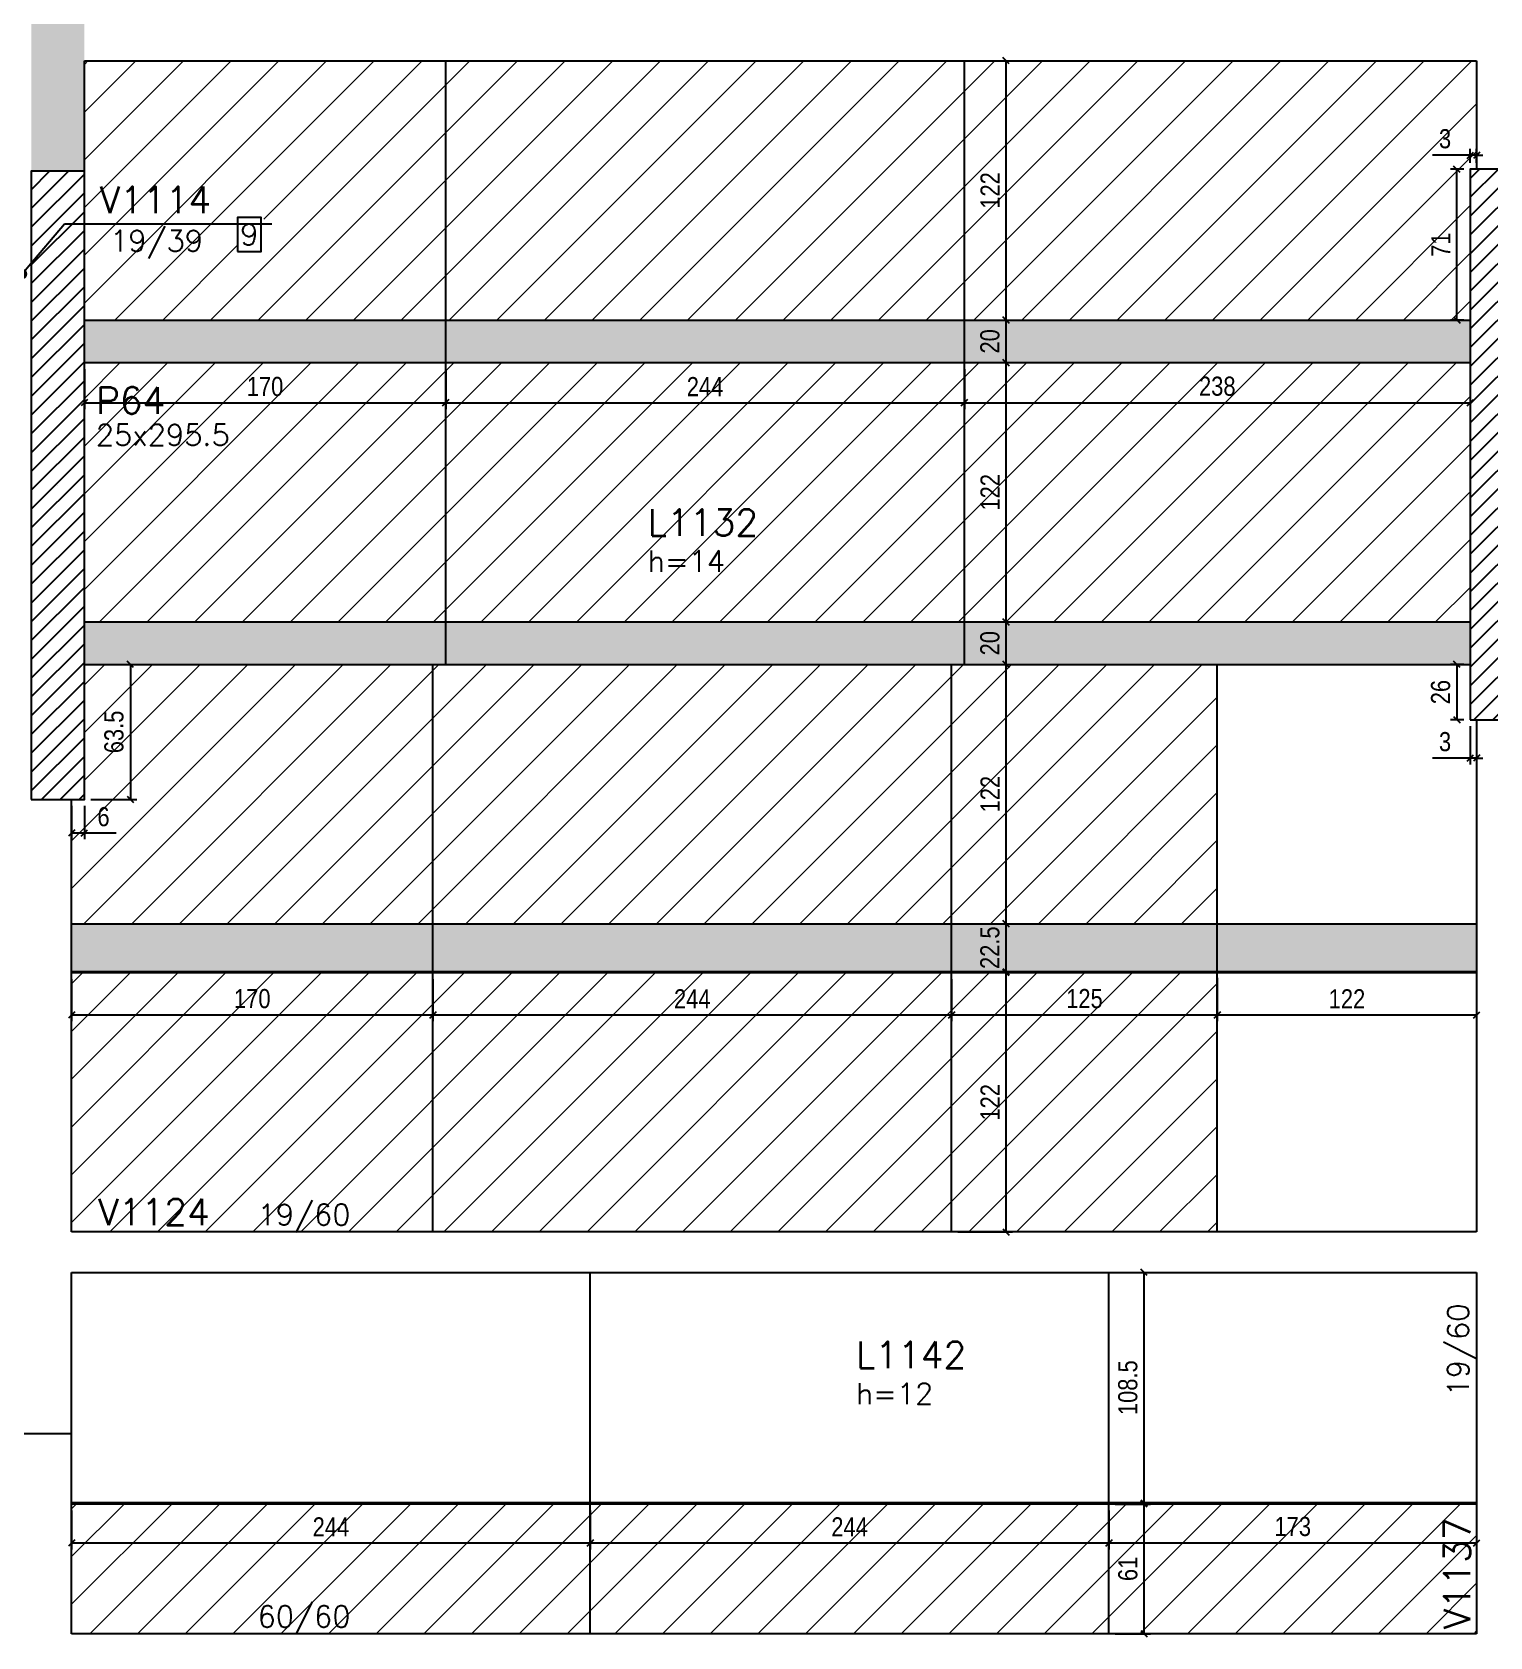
# Model space of a CAD drawing. Extents: x 1860 to 8661, y -614 to 3008.
# Drawn here: x 2708 to 3394, y 370 to 1125 of the extents above; entities that cross this region are included whole.
import ezdxf
from ezdxf import colors
from ezdxf.entities.mleader import LeaderData, LeaderLine
from ezdxf.enums import TextEntityAlignment as Align
from ezdxf.math import Vec2, Vec3

# ---------------------------------------------------------------- set-up
doc = ezdxf.new("R2010")
doc.units = 0
for name, color, linetype in [('242', 12, 'Continuous'), ('COTA', 241, 'Continuous'), ('F-AUX-RED', 1, 'Continuous'), ('F-LAJES-DIM', 2, 'Continuous'), ('F-LAJES-NOME', 4, 'Continuous'), ('F-PILARES-DIM', 172, 'Continuous'), ('F-PILARES-HACH', 174, 'Continuous'), ('F-PILARES-NOME', 170, 'Continuous'), ('F-PILARES-S', 170, 'Continuous'), ('F-VIGAS', 3, 'Continuous'), ('F-VIGAS-DIM', 2, 'Continuous'), ('F-VIGAS-NOME', 4, 'Continuous'), ('Painéis', 200, 'Continuous')]:
    doc.layers.add(name, color=color, linetype=linetype)
doc.layers.add('F-DESNIVEL-2', color=7, linetype='Continuous', true_color=0xffd1e8)
doc.layers.add('Hachura', color=251, linetype='Continuous', lineweight=9)
doc.styles.add('COTA TECNICA-50', font='techl___.ttf', dxfattribs={"height": 9})
doc.styles.add('MCP', font='romans.shx')
doc.styles.get("Standard").update_dxf_attribs({"font": 'arial.ttf'})
doc.dimstyles.new('COTA PAINEL-50', dxfattribs={"dimtxt": 9, "dimasz": 3, "dimexe": 3, "dimexo": 3, "dimgap": 3, "dimtad": 1, "dimdec": 1, "dimzin": 12, "dimdsep": 46, "dimtxsty": 'COTA TECNICA-50', "dimblk1": 'OBLIQUE', "dimblk2": 'OBLIQUE', "dimsah": 1, "dimcen": 0.9, "dimclrd": 4, "dimclre": 4, "dimclrt": 240, "dimadec": 1, "dimazin": 3, "dimtfac": 1, "dimtdec": 1, "dimtmove": 0, "dimatfit": 3, "dimfxl": 1, "dimtolj": 1, "dimtzin": 12, "dimarcsym": 0})
pattern_1 = [(45, (3946.89, 636.7516), (-4.419417, 4.419417), [])]
pattern_2 = [(45, (0, 127.807), (-11.22532, 11.22532), [])]

# ---------------------------------------------------------------- blocks, each defined once
blk = doc.blocks.new('*U14')
at = {"layer": 'F-VIGAS-DIM', "color": 1}
blk.add_lwpolyline([(0, 0), (11, 0), (11, 16), (0, 16)], close=True, dxfattribs=at)
at = {"layer": 'F-VIGAS-DIM', "style": 'MCP'}
blk.add_attdef('DIM', text='', height=10, dxfattribs=at).set_placement((5.5, 8), align=Align.MIDDLE_CENTER)
blk = doc.blocks.new('_Dot')
at = {"color": 0, "linetype": 'ByBlock', "lineweight": -2}
blk.add_line((-0.5, 0), (-1, 0), dxfattribs=at)
at = {"color": 0, "linetype": 'ByBlock', "const_width": 0.5}
blk.add_lwpolyline([(-0.25, 0, 1), (0.25, 0, 1)], format="xyb", close=True, dxfattribs=at)
blk = doc.blocks.new('_Oblique')
at = {"color": 0, "linetype": 'ByBlock', "lineweight": -2}
blk.add_line((-0.5, -0.5), (0.5, 0.5), dxfattribs=at)
blk = doc.blocks.new('*D729')
at = {"layer": 'COTA', "color": 4, "lineweight": -2, "transparency": 16777216}
for p, q in [((2726.89, 679.25), (2726.89, 659.4)), ((2896.89, 679.25), (2896.89, 659.4)), ((2726.89, 662.4), (2896.89, 662.4))]:
    blk.add_line(p, q, dxfattribs=at)
at = {"layer": 'Defpoints', "color": 0, "transparency": 16777216}
for p in [(2726.89, 682.25), (2896.89, 682.25), (2896.89, 662.4)]:
    blk.add_point(p, dxfattribs=at)
at = {"layer": 'COTA', "color": 4, "lineweight": -2, "transparency": 16777216, "xscale": 3, "yscale": 3, "zscale": 3, "rotation": 180}
blk.add_blockref('_Oblique', (2726.89, 662.4), dxfattribs=at)
at = {"layer": 'COTA', "color": 4, "lineweight": -2, "transparency": 16777216, "xscale": 3, "yscale": 3, "zscale": 3}
blk.add_blockref('_Oblique', (2896.89, 662.4), dxfattribs=at)
at = {"layer": 'COTA', "color": 240, "transparency": 16777216, "insert": (2811.89, 669.99), "char_height": 9, "attachment_point": 5, "style": 'COTA TECNICA-50'}
blk.add_mtext('\\A1;170', dxfattribs=at)
blk = doc.blocks.new('*D730')
at = {"layer": 'COTA', "color": 4, "lineweight": -2, "transparency": 16777216}
for p, q in [((2896.89, 679.25), (2896.89, 659.4)), ((3140.89, 679.25), (3140.89, 659.4)), ((2896.89, 662.4), (3140.89, 662.4))]:
    blk.add_line(p, q, dxfattribs=at)
at = {"layer": 'Defpoints', "color": 0, "transparency": 16777216}
for p in [(2896.89, 682.25), (3140.89, 682.25), (3140.89, 662.4)]:
    blk.add_point(p, dxfattribs=at)
at = {"layer": 'COTA', "color": 4, "lineweight": -2, "transparency": 16777216, "xscale": 3, "yscale": 3, "zscale": 3, "rotation": 180}
blk.add_blockref('_Oblique', (2896.89, 662.4), dxfattribs=at)
at = {"layer": 'COTA', "color": 4, "lineweight": -2, "transparency": 16777216, "xscale": 3, "yscale": 3, "zscale": 3}
blk.add_blockref('_Oblique', (3140.89, 662.4), dxfattribs=at)
at = {"layer": 'COTA', "color": 240, "transparency": 16777216, "insert": (3018.89, 669.97), "char_height": 9, "attachment_point": 5, "style": 'COTA TECNICA-50'}
blk.add_mtext('\\A1;244', dxfattribs=at)
blk = doc.blocks.new('*D731')
at = {"layer": 'COTA', "color": 4, "lineweight": -2, "transparency": 16777216}
for p, q in [((3265.89, 679.75), (3265.89, 659.4)), ((3140.89, 679.25), (3140.89, 659.4)), ((3140.89, 662.4), (3265.89, 662.4))]:
    blk.add_line(p, q, dxfattribs=at)
at = {"layer": 'Defpoints', "color": 0, "transparency": 16777216}
for p in [(3140.89, 682.25), (3265.89, 682.75), (3265.89, 662.4)]:
    blk.add_point(p, dxfattribs=at)
at = {"layer": 'COTA', "color": 4, "lineweight": -2, "transparency": 16777216, "xscale": 3, "yscale": 3, "zscale": 3, "rotation": 180}
blk.add_blockref('_Oblique', (3140.89, 662.4), dxfattribs=at)
at = {"layer": 'COTA', "color": 4, "lineweight": -2, "transparency": 16777216, "xscale": 3, "yscale": 3, "zscale": 3}
blk.add_blockref('_Oblique', (3265.89, 662.4), dxfattribs=at)
at = {"layer": 'COTA', "color": 240, "transparency": 16777216, "insert": (3203.39, 670), "char_height": 9, "attachment_point": 5, "style": 'COTA TECNICA-50'}
blk.add_mtext('\\A1;125', dxfattribs=at)
blk = doc.blocks.new('*D732')
at = {"layer": 'COTA', "color": 4, "lineweight": -2, "transparency": 16777216}
for p, q in [((2732.89, 966.25), (2732.89, 947.39)), ((2902.89, 966.25), (2902.89, 947.39)), ((2732.89, 950.39), (2902.89, 950.39))]:
    blk.add_line(p, q, dxfattribs=at)
at = {"layer": 'Defpoints', "color": 0, "transparency": 16777216}
for p in [(2732.89, 969.25), (2902.89, 969.25), (2902.89, 950.39)]:
    blk.add_point(p, dxfattribs=at)
at = {"layer": 'COTA', "color": 4, "lineweight": -2, "transparency": 16777216, "xscale": 3, "yscale": 3, "zscale": 3, "rotation": 180}
blk.add_blockref('_Oblique', (2732.89, 950.39), dxfattribs=at)
at = {"layer": 'COTA', "color": 4, "lineweight": -2, "transparency": 16777216, "xscale": 3, "yscale": 3, "zscale": 3}
blk.add_blockref('_Oblique', (2902.89, 950.39), dxfattribs=at)
at = {"layer": 'COTA', "color": 240, "transparency": 16777216, "insert": (2817.89, 957.98), "char_height": 9, "attachment_point": 5, "style": 'COTA TECNICA-50'}
blk.add_mtext('\\A1;170', dxfattribs=at)
blk = doc.blocks.new('*D733')
at = {"layer": 'COTA', "color": 4, "lineweight": -2, "transparency": 16777216}
for p, q in [((2902.89, 966.25), (2902.89, 947.39)), ((3146.89, 966.25), (3146.89, 947.39)), ((2902.89, 950.39), (3146.89, 950.39))]:
    blk.add_line(p, q, dxfattribs=at)
at = {"layer": 'Defpoints', "color": 0, "transparency": 16777216}
for p in [(2902.89, 969.25), (3146.89, 969.25), (3146.89, 950.39)]:
    blk.add_point(p, dxfattribs=at)
at = {"layer": 'COTA', "color": 4, "lineweight": -2, "transparency": 16777216, "xscale": 3, "yscale": 3, "zscale": 3, "rotation": 180}
blk.add_blockref('_Oblique', (2902.89, 950.39), dxfattribs=at)
at = {"layer": 'COTA', "color": 4, "lineweight": -2, "transparency": 16777216, "xscale": 3, "yscale": 3, "zscale": 3}
blk.add_blockref('_Oblique', (3146.89, 950.39), dxfattribs=at)
at = {"layer": 'COTA', "color": 240, "transparency": 16777216, "insert": (3024.89, 957.96), "char_height": 9, "attachment_point": 5, "style": 'COTA TECNICA-50'}
blk.add_mtext('\\A1;244', dxfattribs=at)
blk = doc.blocks.new('*D734')
at = {"layer": 'COTA', "color": 4, "lineweight": -2, "transparency": 16777216}
for p, q in [((3146.89, 966.25), (3146.89, 947.39)), ((3384.89, 966.25), (3384.89, 947.39)), ((3146.89, 950.39), (3384.89, 950.39))]:
    blk.add_line(p, q, dxfattribs=at)
at = {"layer": 'Defpoints', "color": 0, "transparency": 16777216}
for p in [(3146.89, 969.25), (3384.89, 969.25), (3384.89, 950.39)]:
    blk.add_point(p, dxfattribs=at)
at = {"layer": 'COTA', "color": 4, "lineweight": -2, "transparency": 16777216, "xscale": 3, "yscale": 3, "zscale": 3, "rotation": 180}
blk.add_blockref('_Oblique', (3146.89, 950.39), dxfattribs=at)
at = {"layer": 'COTA', "color": 4, "lineweight": -2, "transparency": 16777216, "xscale": 3, "yscale": 3, "zscale": 3}
blk.add_blockref('_Oblique', (3384.89, 950.39), dxfattribs=at)
at = {"layer": 'COTA', "color": 240, "transparency": 16777216, "insert": (3265.89, 958.11), "char_height": 9, "attachment_point": 5, "style": 'COTA TECNICA-50'}
blk.add_mtext('\\A1;238', dxfattribs=at)
blk = doc.blocks.new('*D735')
at = {"layer": 'COTA', "color": 4, "lineweight": -2, "transparency": 16777216}
for p, q in [((3143.89, 682.25), (3169.53, 682.25)), ((3166.53, 560.25), (3166.53, 682.25)), ((3143.89, 560.25), (3169.53, 560.25))]:
    blk.add_line(p, q, dxfattribs=at)
at = {"layer": 'Defpoints', "color": 0, "transparency": 16777216}
for p in [(3140.89, 682.25), (3166.53, 682.25), (3140.89, 560.25)]:
    blk.add_point(p, dxfattribs=at)
at = {"layer": 'COTA', "color": 4, "lineweight": -2, "transparency": 16777216, "xscale": 3, "yscale": 3, "zscale": 3}
for p, rotation in [((3166.53, 682.25), 90), ((3166.53, 560.25), 270)]:
    blk.add_blockref('_Oblique', p, dxfattribs=dict(at, rotation=rotation))
at = {"layer": 'COTA', "color": 240, "transparency": 16777216, "insert": (3158.98, 621.25), "char_height": 9, "attachment_point": 5, "rotation": 90, "style": 'COTA TECNICA-50'}
blk.add_mtext('\\A1;122', dxfattribs=at)
blk = doc.blocks.new('*D721')
at = {"layer": 'COTA', "color": 4, "lineweight": -2, "transparency": 16777216}
for p, q in [((3143.89, 705.25), (3169.53, 705.25)), ((3166.53, 682.75), (3166.53, 705.25)), ((3143.89, 682.75), (3169.53, 682.75))]:
    blk.add_line(p, q, dxfattribs=at)
at = {"layer": 'Defpoints', "color": 0, "transparency": 16777216}
for p in [(3140.89, 705.25), (3166.53, 705.25), (3140.89, 682.75)]:
    blk.add_point(p, dxfattribs=at)
at = {"layer": 'COTA', "color": 4, "lineweight": -2, "transparency": 16777216, "xscale": 3, "yscale": 3, "zscale": 3}
for p, rotation in [((3166.53, 705.25), 90), ((3166.53, 682.75), 270)]:
    blk.add_blockref('_Oblique', p, dxfattribs=dict(at, rotation=rotation))
at = {"layer": 'COTA', "color": 240, "transparency": 16777216, "insert": (3158.93, 694), "char_height": 9, "attachment_point": 5, "rotation": 90, "style": 'COTA TECNICA-50'}
blk.add_mtext('\\A1;22.5', dxfattribs=at)
blk = doc.blocks.new('*D736')
at = {"layer": 'COTA', "color": 4, "lineweight": -2, "transparency": 16777216}
for p, q in [((3143.89, 827.25), (3169.53, 827.25)), ((3166.53, 705.25), (3166.53, 827.25)), ((3143.89, 705.25), (3169.53, 705.25))]:
    blk.add_line(p, q, dxfattribs=at)
at = {"layer": 'Defpoints', "color": 0, "transparency": 16777216}
for p in [(3140.89, 827.25), (3166.53, 827.25), (3140.89, 705.25)]:
    blk.add_point(p, dxfattribs=at)
at = {"layer": 'COTA', "color": 4, "lineweight": -2, "transparency": 16777216, "xscale": 3, "yscale": 3, "zscale": 3}
for p, rotation in [((3166.53, 827.25), 90), ((3166.53, 705.25), 270)]:
    blk.add_blockref('_Oblique', p, dxfattribs=dict(at, rotation=rotation))
at = {"layer": 'COTA', "color": 240, "transparency": 16777216, "insert": (3158.98, 766.25), "char_height": 9, "attachment_point": 5, "rotation": 90, "style": 'COTA TECNICA-50'}
blk.add_mtext('\\A1;122', dxfattribs=at)
blk = doc.blocks.new('*D717')
at = {"layer": 'COTA', "color": 4, "lineweight": -2, "transparency": 16777216}
for p, q in [((3149.89, 847.25), (3169.53, 847.25)), ((3166.53, 827.25), (3166.53, 847.25)), ((3149.89, 827.25), (3169.53, 827.25))]:
    blk.add_line(p, q, dxfattribs=at)
at = {"layer": 'Defpoints', "color": 0, "transparency": 16777216}
for p in [(3146.89, 847.25), (3166.53, 847.25), (3146.89, 827.25)]:
    blk.add_point(p, dxfattribs=at)
at = {"layer": 'COTA', "color": 4, "lineweight": -2, "transparency": 16777216, "xscale": 3, "yscale": 3, "zscale": 3}
for p, rotation in [((3166.53, 847.25), 90), ((3166.53, 827.25), 270)]:
    blk.add_blockref('_Oblique', p, dxfattribs=dict(at, rotation=rotation))
at = {"layer": 'COTA', "color": 240, "transparency": 16777216, "insert": (3158.94, 837.25), "char_height": 9, "attachment_point": 5, "rotation": 90, "style": 'COTA TECNICA-50'}
blk.add_mtext('\\A1;20', dxfattribs=at)
blk = doc.blocks.new('*D718')
at = {"layer": 'COTA', "color": 4, "lineweight": -2, "transparency": 16777216}
for p, q in [((3166.53, 847.25), (3166.53, 969.25)), ((3149.89, 847.25), (3169.53, 847.25))]:
    blk.add_line(p, q, dxfattribs=at)
at = {"layer": 'Defpoints', "color": 0, "transparency": 16777216}
for p in [(3166.53, 969.25), (3166.53, 969.25), (3146.89, 847.25)]:
    blk.add_point(p, dxfattribs=at)
at = {"layer": 'COTA', "color": 4, "lineweight": -2, "transparency": 16777216, "xscale": 3, "yscale": 3, "zscale": 3}
for p, rotation in [((3166.53, 969.25), 90), ((3166.53, 847.25), 270)]:
    blk.add_blockref('_Oblique', p, dxfattribs=dict(at, rotation=rotation))
at = {"layer": 'COTA', "color": 240, "transparency": 16777216, "insert": (3158.98, 908.25), "char_height": 9, "attachment_point": 5, "rotation": 90, "style": 'COTA TECNICA-50'}
blk.add_mtext('\\A1;122', dxfattribs=at)
blk = doc.blocks.new('*D719')
at = {"layer": 'COTA', "color": 4, "lineweight": -2, "transparency": 16777216}
blk.add_line((3166.53, 969.25), (3166.53, 989.25), dxfattribs=at)
at = {"layer": 'Defpoints', "color": 0, "transparency": 16777216}
for p in [(3166.53, 989.25), (3166.53, 989.25), (3166.53, 969.25)]:
    blk.add_point(p, dxfattribs=at)
at = {"layer": 'COTA', "color": 4, "lineweight": -2, "transparency": 16777216, "xscale": 3, "yscale": 3, "zscale": 3}
for p, rotation in [((3166.53, 989.25), 90), ((3166.53, 969.25), 270)]:
    blk.add_blockref('_Oblique', p, dxfattribs=dict(at, rotation=rotation))
at = {"layer": 'COTA', "color": 240, "transparency": 16777216, "insert": (3158.94, 979.25), "char_height": 9, "attachment_point": 5, "rotation": 90, "style": 'COTA TECNICA-50'}
blk.add_mtext('\\A1;20', dxfattribs=at)
blk = doc.blocks.new('*D720')
at = {"layer": 'COTA', "color": 4, "lineweight": -2, "transparency": 16777216}
for p, q in [((3161.94, 1111.25), (3169.53, 1111.25)), ((3166.53, 989.25), (3166.53, 1111.25))]:
    blk.add_line(p, q, dxfattribs=at)
at = {"layer": 'Defpoints', "color": 0, "transparency": 16777216}
for p in [(3158.94, 1111.25), (3166.53, 1111.25), (3166.53, 989.25)]:
    blk.add_point(p, dxfattribs=at)
at = {"layer": 'COTA', "color": 4, "lineweight": -2, "transparency": 16777216, "xscale": 3, "yscale": 3, "zscale": 3}
for p, rotation in [((3166.53, 1111.25), 90), ((3166.53, 989.25), 270)]:
    blk.add_blockref('_Oblique', p, dxfattribs=dict(at, rotation=rotation))
at = {"layer": 'COTA', "color": 240, "transparency": 16777216, "insert": (3158.98, 1050.25), "char_height": 9, "attachment_point": 5, "rotation": 90, "style": 'COTA TECNICA-50'}
blk.add_mtext('\\A1;122', dxfattribs=at)
blk = doc.blocks.new('*D752')
at = {"layer": 'COTA', "color": 4, "lineweight": -2, "transparency": 16777216}
for p, q in [((3381.89, 1060.25), (3375.58, 1060.25)), ((3378.58, 989.25), (3378.58, 1060.25)), ((3381.89, 989.25), (3375.58, 989.25))]:
    blk.add_line(p, q, dxfattribs=at)
at = {"layer": 'Defpoints', "color": 0, "transparency": 16777216}
for p in [(3378.58, 1060.25), (3384.89, 1060.25), (3384.89, 989.25)]:
    blk.add_point(p, dxfattribs=at)
at = {"layer": 'COTA', "color": 4, "lineweight": -2, "transparency": 16777216, "xscale": 3, "yscale": 3, "zscale": 3}
for p, rotation in [((3378.58, 1060.25), 90), ((3378.58, 989.25), 270)]:
    blk.add_blockref('_Oblique', p, dxfattribs=dict(at, rotation=rotation))
at = {"layer": 'COTA', "color": 240, "transparency": 16777216, "insert": (3371.01, 1024.75), "char_height": 9, "attachment_point": 5, "rotation": 90, "style": 'COTA TECNICA-50'}
blk.add_mtext('\\A1;71', dxfattribs=at)
blk = doc.blocks.new('*D753')
at = {"layer": 'COTA', "color": 4, "lineweight": -2, "transparency": 16777216}
for p, q in [((3384.89, 1066.83), (3367.19, 1066.83)), ((3384.89, 1063.25), (3384.89, 1069.83)), ((3387.89, 1066.83), (3384.89, 1066.83)), ((3387.89, 1063.25), (3387.89, 1069.83)), ((3387.89, 1066.83), (3390.89, 1066.83))]:
    blk.add_line(p, q, dxfattribs=at)
at = {"layer": 'Defpoints', "color": 0, "transparency": 16777216}
for p in [(3384.89, 1066.83), (3384.89, 1060.25), (3387.89, 1060.25)]:
    blk.add_point(p, dxfattribs=at)
at = {"layer": 'COTA', "color": 4, "lineweight": -2, "transparency": 16777216, "xscale": 3, "yscale": 3, "zscale": 3}
blk.add_blockref('_Oblique', (3384.89, 1066.83), dxfattribs=at)
at = {"layer": 'COTA', "color": 4, "lineweight": -2, "transparency": 16777216, "xscale": 3, "yscale": 3, "zscale": 3, "rotation": 180}
blk.add_blockref('_Oblique', (3387.89, 1066.83), dxfattribs=at)
at = {"layer": 'COTA', "color": 240, "transparency": 16777216, "insert": (3373.04, 1074.53), "char_height": 9, "attachment_point": 5, "style": 'COTA TECNICA-50'}
blk.add_mtext('\\A1;3', dxfattribs=at)
blk = doc.blocks.new('*D754')
at = {"layer": 'COTA', "color": 4, "lineweight": -2, "transparency": 16777216}
for p, q in [((3381.89, 827.25), (3375.58, 827.25)), ((3378.58, 827.25), (3378.58, 801.25)), ((3381.89, 801.25), (3375.58, 801.25))]:
    blk.add_line(p, q, dxfattribs=at)
at = {"layer": 'Defpoints', "color": 0, "transparency": 16777216}
for p in [(3384.89, 827.25), (3378.58, 801.25), (3384.89, 801.25)]:
    blk.add_point(p, dxfattribs=at)
at = {"layer": 'COTA', "color": 4, "lineweight": -2, "transparency": 16777216, "xscale": 3, "yscale": 3, "zscale": 3}
for p, rotation in [((3378.58, 827.25), 90), ((3378.58, 801.25), 270)]:
    blk.add_blockref('_Oblique', p, dxfattribs=dict(at, rotation=rotation))
at = {"layer": 'COTA', "color": 240, "transparency": 16777216, "insert": (3370.98, 814.25), "char_height": 9, "attachment_point": 5, "rotation": 90, "style": 'COTA TECNICA-50'}
blk.add_mtext('\\A1;26', dxfattribs=at)
blk = doc.blocks.new('*D755')
at = {"layer": 'COTA', "color": 4, "lineweight": -2, "transparency": 16777216}
for p, q in [((3384.89, 798.25), (3384.89, 780.18)), ((3387.89, 798.25), (3387.89, 780.18)), ((3384.89, 783.18), (3367.19, 783.18)), ((3387.89, 783.18), (3384.89, 783.18)), ((3387.89, 783.18), (3390.89, 783.18))]:
    blk.add_line(p, q, dxfattribs=at)
at = {"layer": 'Defpoints', "color": 0, "transparency": 16777216}
for p in [(3384.89, 801.25), (3387.89, 801.25), (3384.89, 783.18)]:
    blk.add_point(p, dxfattribs=at)
at = {"layer": 'COTA', "color": 4, "lineweight": -2, "transparency": 16777216, "xscale": 3, "yscale": 3, "zscale": 3}
blk.add_blockref('_Oblique', (3384.89, 783.18), dxfattribs=at)
at = {"layer": 'COTA', "color": 4, "lineweight": -2, "transparency": 16777216, "xscale": 3, "yscale": 3, "zscale": 3, "rotation": 180}
blk.add_blockref('_Oblique', (3387.89, 783.18), dxfattribs=at)
at = {"layer": 'COTA', "color": 240, "transparency": 16777216, "insert": (3373.04, 790.88), "char_height": 9, "attachment_point": 5, "style": 'COTA TECNICA-50'}
blk.add_mtext('\\A1;3', dxfattribs=at)
blk = doc.blocks.new('*D756')
at = {"layer": 'COTA', "color": 4, "lineweight": -2, "transparency": 16777216}
for p, q in [((3265.89, 679.25), (3265.89, 659.4)), ((3387.89, 679.25), (3387.89, 659.4)), ((3265.89, 662.4), (3387.89, 662.4))]:
    blk.add_line(p, q, dxfattribs=at)
at = {"layer": 'Defpoints', "color": 0, "transparency": 16777216}
for p in [(3265.89, 682.25), (3387.89, 682.25), (3387.89, 662.4)]:
    blk.add_point(p, dxfattribs=at)
at = {"layer": 'COTA', "color": 4, "lineweight": -2, "transparency": 16777216, "xscale": 3, "yscale": 3, "zscale": 3, "rotation": 180}
blk.add_blockref('_Oblique', (3265.89, 662.4), dxfattribs=at)
at = {"layer": 'COTA', "color": 4, "lineweight": -2, "transparency": 16777216, "xscale": 3, "yscale": 3, "zscale": 3}
blk.add_blockref('_Oblique', (3387.89, 662.4), dxfattribs=at)
at = {"layer": 'COTA', "color": 240, "transparency": 16777216, "insert": (3326.89, 669.95), "char_height": 9, "attachment_point": 5, "style": 'COTA TECNICA-50'}
blk.add_mtext('\\A1;122', dxfattribs=at)
blk = doc.blocks.new('*D757')
at = {"layer": 'COTA', "color": 4, "lineweight": -2, "transparency": 16777216}
for p, q in [((2735.89, 827.25), (2757.55, 827.25)), ((2754.55, 827.25), (2754.55, 763.75)), ((2735.89, 763.75), (2757.55, 763.75))]:
    blk.add_line(p, q, dxfattribs=at)
at = {"layer": 'Defpoints', "color": 0, "transparency": 16777216}
for p in [(2732.89, 827.25), (2732.89, 763.75), (2754.55, 763.75)]:
    blk.add_point(p, dxfattribs=at)
at = {"layer": 'COTA', "color": 4, "lineweight": -2, "transparency": 16777216, "xscale": 3, "yscale": 3, "zscale": 3}
for p, rotation in [((2754.55, 827.25), 90), ((2754.55, 763.75), 270)]:
    blk.add_blockref('_Oblique', p, dxfattribs=dict(at, rotation=rotation))
at = {"layer": 'COTA', "color": 240, "transparency": 16777216, "insert": (2746.85, 795.5), "char_height": 9, "attachment_point": 5, "rotation": 90, "style": 'COTA TECNICA-50'}
blk.add_mtext('\\A1;63.5', dxfattribs=at)
blk = doc.blocks.new('*D758')
at = {"layer": 'COTA', "color": 4, "lineweight": -2, "transparency": 16777216}
for p, q in [((2726.89, 760.75), (2726.89, 744.99)), ((2732.89, 760.75), (2732.89, 744.99)), ((2726.89, 747.99), (2732.89, 747.99)), ((2732.89, 747.99), (2747.89, 747.99))]:
    blk.add_line(p, q, dxfattribs=at)
at = {"layer": 'Defpoints', "color": 0, "transparency": 16777216}
for p in [(2726.89, 763.75), (2732.89, 763.75), (2732.89, 747.99)]:
    blk.add_point(p, dxfattribs=at)
at = {"layer": 'COTA', "color": 4, "lineweight": -2, "transparency": 16777216, "xscale": 3, "yscale": 3, "zscale": 3, "rotation": 180}
blk.add_blockref('_Oblique', (2726.89, 747.99), dxfattribs=at)
at = {"layer": 'COTA', "color": 4, "lineweight": -2, "transparency": 16777216, "xscale": 3, "yscale": 3, "zscale": 3}
blk.add_blockref('_Oblique', (2732.89, 747.99), dxfattribs=at)
at = {"layer": 'COTA', "color": 240, "transparency": 16777216, "insert": (2741.89, 755.58), "char_height": 9, "attachment_point": 5, "style": 'COTA TECNICA-50'}
blk.add_mtext('\\A1;6', dxfattribs=at)
blk = doc.blocks.new('*D774')
at = {"layer": 'COTA', "color": 4, "lineweight": -2, "transparency": 16777216}
for p, q in [((2726.89, 429.25), (2726.89, 410.95)), ((2970.89, 429.25), (2970.89, 410.95)), ((2726.89, 413.95), (2970.89, 413.95))]:
    blk.add_line(p, q, dxfattribs=at)
at = {"layer": 'Defpoints', "color": 0, "transparency": 16777216}
for p in [(2726.89, 432.25), (2970.89, 432.25), (2970.89, 413.95)]:
    blk.add_point(p, dxfattribs=at)
at = {"layer": 'COTA', "color": 4, "lineweight": -2, "transparency": 16777216, "xscale": 3, "yscale": 3, "zscale": 3, "rotation": 180}
blk.add_blockref('_Oblique', (2726.89, 413.95), dxfattribs=at)
at = {"layer": 'COTA', "color": 4, "lineweight": -2, "transparency": 16777216, "xscale": 3, "yscale": 3, "zscale": 3}
blk.add_blockref('_Oblique', (2970.89, 413.95), dxfattribs=at)
at = {"layer": 'COTA', "color": 240, "transparency": 16777216, "insert": (2848.89, 421.52), "char_height": 9, "attachment_point": 5, "style": 'COTA TECNICA-50'}
blk.add_mtext('\\A1;244', dxfattribs=at)
blk = doc.blocks.new('*D775')
at = {"layer": 'COTA', "color": 4, "lineweight": -2, "transparency": 16777216}
for p, q in [((2970.89, 429.25), (2970.89, 410.95)), ((3214.89, 429.25), (3214.89, 410.95)), ((2970.89, 413.95), (3214.89, 413.95))]:
    blk.add_line(p, q, dxfattribs=at)
at = {"layer": 'Defpoints', "color": 0, "transparency": 16777216}
for p in [(2970.89, 432.25), (3214.89, 432.25), (3214.89, 413.95)]:
    blk.add_point(p, dxfattribs=at)
at = {"layer": 'COTA', "color": 4, "lineweight": -2, "transparency": 16777216, "xscale": 3, "yscale": 3, "zscale": 3, "rotation": 180}
blk.add_blockref('_Oblique', (2970.89, 413.95), dxfattribs=at)
at = {"layer": 'COTA', "color": 4, "lineweight": -2, "transparency": 16777216, "xscale": 3, "yscale": 3, "zscale": 3}
blk.add_blockref('_Oblique', (3214.89, 413.95), dxfattribs=at)
at = {"layer": 'COTA', "color": 240, "transparency": 16777216, "insert": (3092.89, 421.52), "char_height": 9, "attachment_point": 5, "style": 'COTA TECNICA-50'}
blk.add_mtext('\\A1;244', dxfattribs=at)
blk = doc.blocks.new('*D776')
at = {"layer": 'COTA', "color": 4, "lineweight": -2, "transparency": 16777216}
for p, q in [((3214.89, 429.25), (3214.89, 410.95)), ((3387.89, 429.25), (3387.89, 410.95)), ((3214.89, 413.95), (3387.89, 413.95))]:
    blk.add_line(p, q, dxfattribs=at)
at = {"layer": 'Defpoints', "color": 0, "transparency": 16777216}
for p in [(3214.89, 432.25), (3387.89, 432.25), (3387.89, 413.95)]:
    blk.add_point(p, dxfattribs=at)
at = {"layer": 'COTA', "color": 4, "lineweight": -2, "transparency": 16777216, "xscale": 3, "yscale": 3, "zscale": 3, "rotation": 180}
blk.add_blockref('_Oblique', (3214.89, 413.95), dxfattribs=at)
at = {"layer": 'COTA', "color": 4, "lineweight": -2, "transparency": 16777216, "xscale": 3, "yscale": 3, "zscale": 3}
blk.add_blockref('_Oblique', (3387.89, 413.95), dxfattribs=at)
at = {"layer": 'COTA', "color": 240, "transparency": 16777216, "insert": (3301.39, 421.65), "char_height": 9, "attachment_point": 5, "style": 'COTA TECNICA-50'}
blk.add_mtext('\\A1;173', dxfattribs=at)
blk = doc.blocks.new('*D777')
at = {"layer": 'COTA', "color": 4, "lineweight": -2, "transparency": 16777216}
for p, q in [((3217.89, 432.25), (3234.44, 432.25)), ((3231.44, 371.25), (3231.44, 432.25)), ((3217.89, 371.25), (3234.44, 371.25))]:
    blk.add_line(p, q, dxfattribs=at)
at = {"layer": 'Defpoints', "color": 0, "transparency": 16777216}
for p in [(3214.89, 432.25), (3231.44, 432.25), (3214.89, 371.25)]:
    blk.add_point(p, dxfattribs=at)
at = {"layer": 'COTA', "color": 4, "lineweight": -2, "transparency": 16777216, "xscale": 3, "yscale": 3, "zscale": 3}
for p, rotation in [((3231.44, 432.25), 90), ((3231.44, 371.25), 270)]:
    blk.add_blockref('_Oblique', p, dxfattribs=dict(at, rotation=rotation))
at = {"layer": 'COTA', "color": 240, "transparency": 16777216, "insert": (3223.85, 401.75), "char_height": 9, "attachment_point": 5, "rotation": 90, "style": 'COTA TECNICA-50'}
blk.add_mtext('\\A1;61', dxfattribs=at)
blk = doc.blocks.new('*D779')
at = {"layer": 'COTA', "color": 4, "lineweight": -2, "transparency": 16777216}
for p, q in [((3217.89, 541.25), (3234.44, 541.25)), ((3231.44, 432.75), (3231.44, 541.25)), ((3217.89, 432.75), (3234.44, 432.75))]:
    blk.add_line(p, q, dxfattribs=at)
at = {"layer": 'Defpoints', "color": 0, "transparency": 16777216}
for p in [(3214.89, 541.25), (3231.44, 541.25), (3214.89, 432.75)]:
    blk.add_point(p, dxfattribs=at)
at = {"layer": 'COTA', "color": 4, "lineweight": -2, "transparency": 16777216, "xscale": 3, "yscale": 3, "zscale": 3}
for p, rotation in [((3231.44, 541.25), 90), ((3231.44, 432.75), 270)]:
    blk.add_blockref('_Oblique', p, dxfattribs=dict(at, rotation=rotation))
at = {"layer": 'COTA', "color": 240, "transparency": 16777216, "insert": (3223.82, 487), "char_height": 9, "attachment_point": 5, "rotation": 90, "style": 'COTA TECNICA-50'}
blk.add_mtext('\\A1;108.5', dxfattribs=at)

msp = doc.modelspace()

# ---------------------------------------------------------------- hatches: boundary and pattern name
at = {"layer": 'F-PILARES-HACH', "linetype": 'Continuous'}
h = msp.add_hatch(dxfattribs=at)
h.set_pattern_fill('ANSI31', color=256, scale=50, style=0)
h.set_pattern_definition(pattern_1)
h.paths.add_polyline_path([(2707.89, 763.75), (2732.89, 763.75), (2732.89, 1059.25), (2707.89, 1059.25)], flags=16)
h = msp.add_hatch(dxfattribs=at)
h.set_pattern_fill('ANSI31', color=256, scale=50, style=0)
h.set_pattern_definition(pattern_1)
h.paths.add_polyline_path([(3384.89, 801.25), (3409.89, 801.25), (3409.89, 1060.25), (3384.89, 1060.25)], flags=16)
at = {"layer": 'Hachura', "linetype": 'ByBlock'}
h = msp.add_hatch(dxfattribs=at)
h.set_pattern_fill('ANSI31', color=256, scale=5)
h.set_pattern_definition(pattern_2)
h.paths.add_polyline_path([(3384.89, 989.25), (3384.89, 1060.25), (3387.89, 1060.25), (3387.89, 1111.25), (3146.89, 1111.25), (3146.89, 989.25)])
h.paths.add_polyline_path([(3146.89, 1111.25), (2902.89, 1111.25), (2902.89, 989.25), (3146.89, 989.25)])
h.paths.add_polyline_path([(2902.89, 1111.25), (2732.89, 1111.25), (2732.89, 1059.25), (2732.89, 1034.49), (2805.01, 1034.49), (2805.01, 1037.57), (2816.01, 1037.57), (2821.02, 1034.49), (2816.01, 1034.49), (2816.01, 1021.57), (2805.01, 1021.57), (2805.01, 1034.49), (2732.89, 1034.49), (2732.89, 989.25), (2902.89, 989.25)])
h.paths.add_polyline_path([(2732.89, 969.25), (2732.89, 847.25), (2902.89, 847.25), (2902.89, 969.25)])
h.paths.add_polyline_path([(2902.89, 969.25), (2902.89, 847.25), (3146.89, 847.25), (3146.89, 969.25)])
h.paths.add_polyline_path([(3146.89, 969.25), (3146.89, 847.25), (3384.89, 847.25), (3384.89, 969.25)])
h.paths.add_polyline_path([(2896.89, 827.25), (2896.89, 705.25), (3140.89, 705.25), (3140.89, 827.25)])
h.paths.add_polyline_path([(2896.89, 705.25), (2896.89, 827.25), (2732.89, 827.25), (2732.89, 763.75), (2726.89, 763.75), (2726.89, 705.25)])
h.paths.add_polyline_path([(2726.89, 682.25), (2726.89, 560.25), (2896.89, 560.25), (2896.89, 682.25)])
h.paths.add_polyline_path([(3140.89, 560.25), (3140.89, 682.25), (2896.89, 682.25), (2896.89, 560.25)])
h.paths.add_polyline_path([(3265.89, 682.25), (3140.89, 682.25), (3140.89, 560.25), (3265.89, 560.25)])
h.paths.add_polyline_path([(3265.89, 705.25), (3265.89, 827.25), (3140.89, 827.25), (3140.89, 705.25)])
h = msp.add_hatch(color=256, dxfattribs=at)
h.dxf.hatch_style = 1
h.paths.add_polyline_path([(2976.89, 989.25), (2732.89, 989.25), (2732.89, 969.25), (2976.89, 969.25)])
h.paths.add_polyline_path([(3220.89, 989.25), (2976.89, 989.25), (2976.89, 969.25), (3220.89, 969.25)])
h.paths.add_polyline_path([(3384.89, 989.25), (3220.89, 989.25), (3220.89, 969.25), (3384.89, 969.25)])
h = msp.add_hatch(color=256, dxfattribs=at)
h.dxf.hatch_style = 1
h.paths.add_polyline_path([(2976.89, 847.25), (2732.89, 847.25), (2732.89, 827.25), (2976.89, 827.25)])
h.paths.add_polyline_path([(3220.89, 847.25), (2976.89, 847.25), (2976.89, 827.25), (3220.89, 827.25)])
h.paths.add_polyline_path([(3384.89, 847.25), (3220.89, 847.25), (3220.89, 827.25), (3384.89, 827.25)])
h = msp.add_hatch(color=256, dxfattribs=at)
h.dxf.hatch_style = 1
h.paths.add_polyline_path([(2970.89, 705.25), (2726.89, 705.25), (2726.89, 682.25), (2970.89, 682.25)])
h.paths.add_polyline_path([(3214.89, 705.25), (2970.89, 705.25), (2970.89, 682.25), (3214.89, 682.25)])
h.paths.add_polyline_path([(3387.89, 705.25), (3214.89, 705.25), (3214.89, 682.25), (3387.89, 682.25)])
h = msp.add_hatch(dxfattribs=at)
h.set_pattern_fill('ANSI31', color=256, scale=5)
h.set_pattern_definition(pattern_2)
h.paths.add_polyline_path([(3387.89, 371.25), (3387.89, 432.25), (3214.89, 432.25), (3214.89, 371.25)])
h.paths.add_polyline_path([(3214.89, 371.25), (3214.89, 432.25), (2970.89, 432.25), (2970.89, 371.25)])
h.paths.add_polyline_path([(2970.89, 371.25), (2970.89, 432.25), (2726.89, 432.25), (2726.89, 371.25)])

# ---------------------------------------------------------------- linework, layer by layer
at = {"layer": '242', "linetype": 'Continuous'}
msp.add_line((2720.39, 911.5), (2720.39, 911.5), dxfattribs=at)
at = {"layer": 'F-DESNIVEL-2', "linetype": 'Continuous'}
for points in [[(2732.89, 1120.75), (2732.89, 1243.15), (2707.89, 1243.15)], [(2732.89, 1120.75), (2707.89, 1243.15), (2707.89, 1120.75)], [(2732.89, 1120.75), (2707.89, 1120.75), (2707.89, 1059.35)], [(2732.89, 1120.75), (2707.89, 1059.35), (2732.89, 1059.35)], [(2732.89, 1120.75), (2707.89, 1120.75), (2732.89, 1120.75)], [(2732.89, 1120.75), (2732.89, 1059.35), (2732.89, 1120.75)]]:
    msp.add_solid(points, dxfattribs=at)
at = {"layer": 'F-PILARES-S', "linetype": 'Continuous'}
for points in [[(2707.89, 763.75), (2732.89, 763.75), (2732.89, 1059.25), (2707.89, 1059.25), (2707.89, 763.75)], [(3384.89, 801.25), (3409.89, 801.25), (3409.89, 1060.25), (3384.89, 1060.25), (3384.89, 801.25)]]:
    msp.add_lwpolyline(points, dxfattribs=at)
at = {"layer": 'F-VIGAS'}
for points in [[(2732.89, 1111.25), (3387.89, 1111.25)], [(2732.89, 1059.25), (2732.89, 1111.25)], [(3387.89, 1111.25), (3387.89, 1060.25)], [(3387.89, 801.25), (3387.89, 560.25)], [(2726.89, 560.25), (2726.89, 763.75)], [(3387.89, 560.25), (2726.89, 560.25)], [(2726.89, 541.25), (3387.89, 541.25)], [(2726.89, 371.25), (2726.89, 541.25)], [(3387.89, 541.25), (3387.89, 371.25)], [(2726.89, 465.25), (2647.39, 465.25)], [(3387.89, 371.25), (2726.89, 371.25)]]:
    msp.add_lwpolyline(points, dxfattribs=at)
at = {"layer": 'Painéis'}
for points in [[(2902.89, 827.25), (2902.89, 1111.25)], [(3146.89, 827.25), (3146.89, 1111.25)], [(2732.89, 989.25), (3384.89, 989.25)], [(2732.89, 969.25), (3384.89, 969.25)], [(2732.89, 847.25), (3384.89, 847.25)], [(2732.89, 827.25), (3384.89, 827.25)], [(2896.89, 560.25), (2896.89, 827.25)], [(3140.89, 560.25), (3140.89, 827.25)], [(3265.89, 560.25), (3265.89, 827.25)], [(2726.89, 705.25), (3387.89, 705.25)], [(2726.89, 682.75), (3387.89, 682.75)], [(2726.89, 682.25), (3387.89, 682.25)], [(2970.89, 371.25), (2970.89, 541.25)], [(3214.89, 371.25), (3214.89, 541.25)], [(3387.89, 432.75), (2726.89, 432.75)], [(3387.89, 432.25), (2726.89, 432.25)]]:
    msp.add_lwpolyline(points, dxfattribs=at)

# ---------------------------------------------------------------- block references
at = {"layer": 'F-VIGAS-DIM', "linetype": 'Continuous'}
msp.add_blockref('*U14', (2805.01, 1021.57), dxfattribs=at).add_auto_attribs({'DIM': '9'})

# ---------------------------------------------------------------- texts
at = {"layer": 'F-LAJES-DIM', "linetype": 'Continuous', "style": 'MCP'}
for s, p in [('h=14', (2997.9, 870.83)), ('h=12', (3095.84, 479.19))]:
    msp.add_text(s, height=10, dxfattribs=at).set_placement(p)
at = {"layer": 'F-LAJES-NOME', "linetype": 'Continuous', "style": 'MCP'}
for s, p in [('L1132', (2997.9, 887.83)), ('L1142', (3095.84, 496.19))]:
    msp.add_text(s, height=12.5, dxfattribs=at).set_placement(p)
at = {"layer": 'F-PILARES-DIM', "linetype": 'Continuous', "style": 'MCP'}
msp.add_text('25x295.5', height=10, dxfattribs=at).set_placement((2738.3, 930.23))
at = {"layer": 'F-PILARES-NOME', "linetype": 'Continuous', "style": 'MCP'}
msp.add_text('P64', height=12.5, dxfattribs=at).set_placement((2738.3, 945.23))
at = {"layer": 'F-VIGAS-DIM', "linetype": 'Continuous', "style": 'MCP'}
for s, p in [('19/39', (2745.01, 1021.57)), ('19/60', (2814.39, 563.38)), ('60/60', (2814.39, 374.38))]:
    msp.add_text(s, height=10, dxfattribs=at).set_placement(p)
msp.add_text('19/60', height=10, rotation=90, dxfattribs=at).set_placement((3384.18, 482.88))
at = {"layer": 'F-VIGAS-NOME', "linetype": 'Continuous', "style": 'MCP'}
for s, p in [('V1114', (2740.05, 1039.56)), ('V1124', (2739.39, 563.38))]:
    msp.add_text(s, height=12.5, dxfattribs=at).set_placement(p)
msp.add_text('V1137', height=12.5, rotation=90, dxfattribs=at).set_placement((3384.92, 373.45))

# ---------------------------------------------------------------- dimensions: what is measured, and where the dimension line sits
at = {"layer": 'COTA'}
for base, p1, p2, picture, middle in [((3166.53, 1111.25), (3166.53, 989.25), (3158.94, 1111.25), '*D720', (3158.98, 1050.25)), ((3166.53, 989.25), (3166.53, 969.25), (3166.53, 989.25), '*D719', (3158.94, 979.25)), ((3166.53, 969.25), (3146.89, 847.25), (3166.53, 969.25), '*D718', (3158.98, 908.25))]:
    dim = msp.add_linear_dim(base=base, p1=p1, p2=p2, angle=90, dimstyle='COTA PAINEL-50', override={"dimtmove": 1}, dxfattribs=at)
    dim.commit()
    dim.dimension.update_dxf_attribs({"geometry": picture, "text_midpoint": middle})
for base, p1, p2, picture, middle in [((3384.89, 1066.83), (3387.89, 1060.25), (3384.89, 1060.25), '*D753', (3373.04, 1074.53)), ((2902.89, 950.39), (2732.89, 969.25), (2902.89, 969.25), '*D732', (2817.89, 957.98)), ((3384.89, 783.18), (3387.89, 801.25), (3384.89, 801.25), '*D755', (3373.04, 790.88)), ((2732.89, 747.99), (2726.89, 763.75), (2732.89, 763.75), '*D758', (2741.89, 755.58)), ((2896.89, 662.4), (2726.89, 682.25), (2896.89, 682.25), '*D729', (2811.89, 669.99)), ((3387.89, 662.4), (3265.89, 682.25), (3387.89, 682.25), '*D756', (3326.89, 669.95)), ((2970.89, 413.95), (2726.89, 432.25), (2970.89, 432.25), '*D774', (2848.89, 421.52))]:
    dim = msp.add_linear_dim(base=base, p1=p1, p2=p2, dimstyle='COTA PAINEL-50', dxfattribs=at)
    dim.commit()
    dim.dimension.update_dxf_attribs({"geometry": picture, "text_midpoint": middle})
for base, p1, p2, picture, middle in [((3378.58, 1060.25), (3384.89, 989.25), (3384.89, 1060.25), '*D752', (3371.01, 1024.75)), ((3166.53, 847.25), (3146.89, 827.25), (3146.89, 847.25), '*D717', (3158.94, 837.25)), ((2754.55, 763.75), (2732.89, 827.25), (2732.89, 763.75), '*D757', (2746.85, 795.5)), ((3166.53, 827.25), (3140.89, 705.25), (3140.89, 827.25), '*D736', (3158.98, 766.25)), ((3378.58, 801.25), (3384.89, 827.25), (3384.89, 801.25), '*D754', (3370.98, 814.25)), ((3166.53, 682.25), (3140.89, 560.25), (3140.89, 682.25), '*D735', (3158.98, 621.25)), ((3231.44, 541.25), (3214.89, 432.75), (3214.89, 541.25), '*D779', (3223.82, 487)), ((3231.44, 432.25), (3214.89, 371.25), (3214.89, 432.25), '*D777', (3223.85, 401.75))]:
    dim = msp.add_linear_dim(base=base, p1=p1, p2=p2, angle=90, dimstyle='COTA PAINEL-50', dxfattribs=at)
    dim.commit()
    dim.dimension.update_dxf_attribs({"geometry": picture, "text_midpoint": middle})
for base, p1, p2, picture, middle in [((3146.89, 950.39), (2902.89, 969.25), (3146.89, 969.25), '*D733', (3024.89, 957.96)), ((3384.89, 950.39), (3146.89, 969.25), (3384.89, 969.25), '*D734', (3265.89, 958.11)), ((3140.89, 662.4), (2896.89, 682.25), (3140.89, 682.25), '*D730', (3018.89, 669.97)), ((3265.89, 662.4), (3140.89, 682.25), (3265.89, 682.75), '*D731', (3203.39, 670)), ((3214.89, 413.95), (2970.89, 432.25), (3214.89, 432.25), '*D775', (3092.89, 421.52)), ((3387.89, 413.95), (3214.89, 432.25), (3387.89, 432.25), '*D776', (3301.39, 421.65))]:
    dim = msp.add_linear_dim(base=base, p1=p1, p2=p2, dimstyle='COTA PAINEL-50', override={"dimtmove": 1}, dxfattribs=at)
    dim.commit()
    dim.dimension.update_dxf_attribs({"geometry": picture, "text_midpoint": middle})
dim = msp.add_linear_dim(base=(3166.53, 705.25), p1=(3140.89, 682.75), p2=(3140.89, 705.25), angle=90, dimstyle='COTA PAINEL-50', dxfattribs=at)
dim.commit()
dim.dimension.update_dxf_attribs({"geometry": '*D721', "text_midpoint": (3166.53, 694), "dimtype": 160})

# ---------------------------------------------------------------- leaders
at = {"layer": 'F-AUX-RED', "linetype": 'Continuous'}
ml = msp.add_multileader_mtext('Standard', dxfattribs=at)
ml.set_content('', color=256)
ml.set_leader_properties()
ml.set_arrow_properties(name='DOT')
ml.build(insert=Vec2(0, 0))
ml.multileader.update_dxf_attribs({"text_right_attachment_type": 6, "text_top_attachment_type": 0, "text_bottom_attachment_type": 0, "dogleg_length": 0.36, "arrow_head_size": 5})
ctx = ml.context
ctx.base_point, ctx.char_height, ctx.arrow_head_size, ctx.landing_gap_size, ctx.plane_origin = Vec3(2821.02, 1034.49), 5, 5, 0.09, Vec3(2703.52, 1010.94)
ctx.right_attachment = 6
notes = []
notes.append((ctx, [(0, (1, 1, 0), (2723.59, 1034.49), (1, 0), 97.43, [(0, [(2703.52, 1010.94)], 256, [])])]))
ctx.mtext.insert, ctx.mtext.flow_direction = Vec3(2821.11, 1036.99), 5
for ctx, leaders in notes:
    for number, flags, end, landing, length, lines in leaders:
        leader = LeaderData()
        leader.index, (leader.has_last_leader_line, leader.has_dogleg_vector, leader.attachment_direction) = number, flags
        leader.last_leader_point, leader.dogleg_vector, leader.dogleg_length = Vec3(end), Vec3(landing), length
        for number, points, colour, breaks in lines:
            line = LeaderLine()
            line.index, line.vertices, line.color, line.breaks = number, Vec3.list(points), colors.encode_raw_color(colour), breaks
            leader.lines.append(line)
        ctx.leaders.append(leader)

doc.saveas('drawing.dxf')
